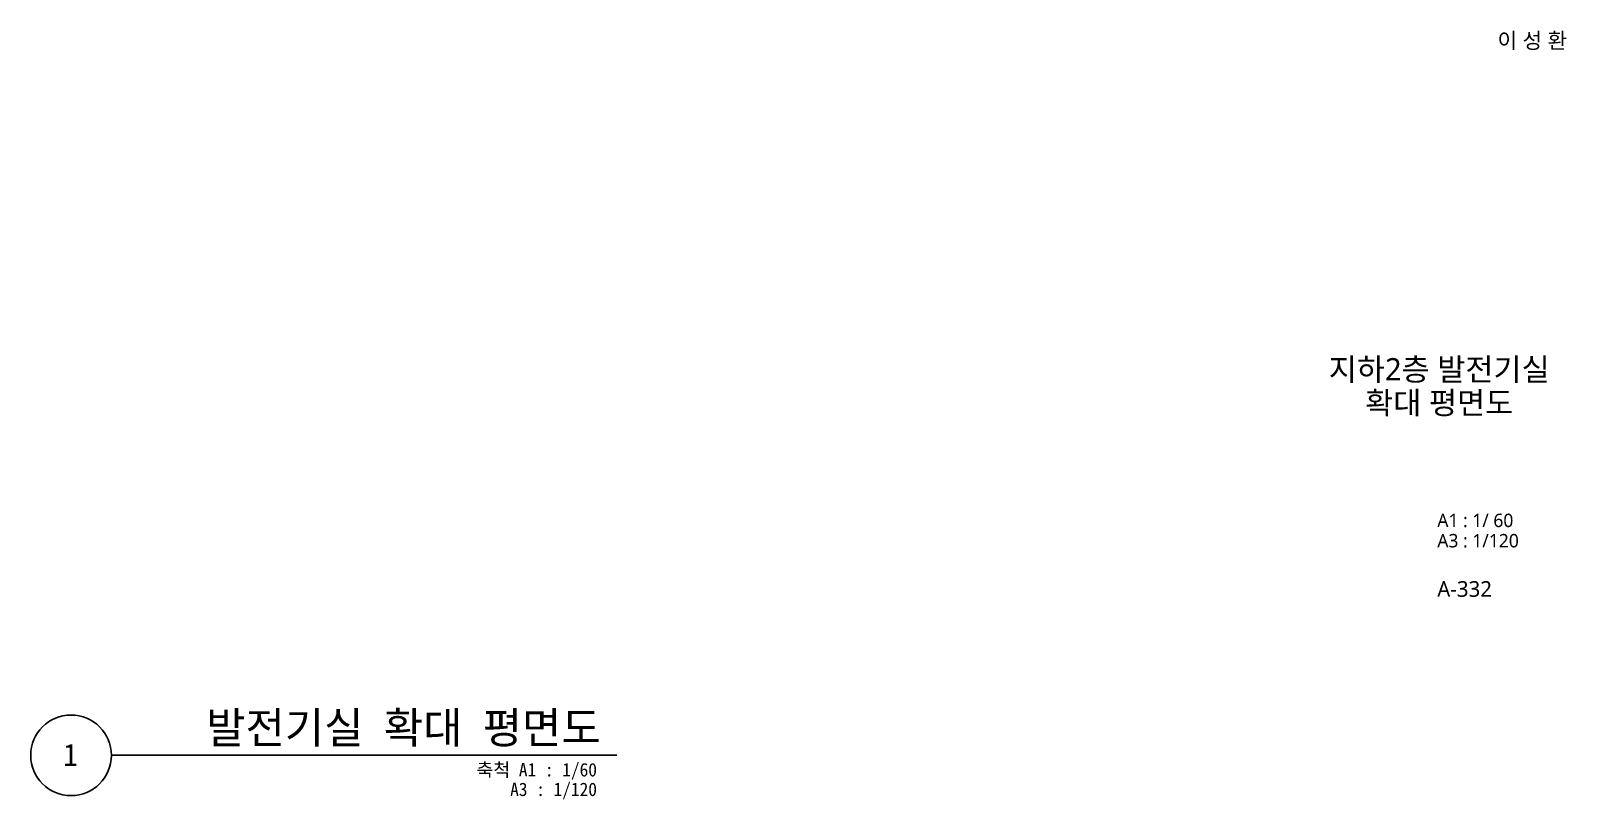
# Model space of a CAD drawing. Header units: inches. Extents: x 2004 to 150234, y 6875187 to 6994525.
# Drawn here: x 78919 to 99489, y 6963080 to 6973384 of the extents above; entities that cross this region are included whole.
import ezdxf
from ezdxf.enums import TextEntityAlignment as Align

# ---------------------------------------------------------------- set-up
doc = ezdxf.new("R2010")
doc.units = ezdxf.units.IN
doc.header["$MEASUREMENT"] = 0
for name, color, linetype, lineweight in [('A-BORD-TEXT', 3, 'CONTINUOUS', 25), ('A-XXXX-SYMB', 7, 'CONTINUOUS', 25), ('A-XXXX-TXT1', 3, 'CONTINUOUS', 25)]:
    doc.layers.add(name, color=color, linetype=linetype, lineweight=lineweight)
doc.styles.add('돋움체', font='')
doc.styles.add('맑은고딕', font='malgun.ttf')
doc.styles.get('돋움체').set_extended_font_data('DotumChe')

msp = doc.modelspace()

# ---------------------------------------------------------------- linework, layer by layer
at = {"layer": 'A-XXXX-SYMB'}
msp.add_line((79998.9, 6963669.9), (86769.4, 6963669.9), dxfattribs=at)
msp.add_circle((79458.9, 6963669.9), 540, dxfattribs=at)

# ---------------------------------------------------------------- texts
at = {"layer": 'A-BORD-TEXT', "style": '맑은고딕'}
msp.add_text('이 성 환', height=210, dxfattribs=at).set_placement((99499.4, 6973146.6), align=Align.RIGHT)
for s, p in [('지하2층 발전기실', (97786.5, 6968844.8)), ('확대 평면도', (97786.5, 6968394.8))]:
    msp.add_text(s, height=300, dxfattribs=at).set_placement(p, align=Align.MIDDLE_CENTER)
at = {"layer": 'A-XXXX-TXT1', "style": '맑은고딕'}
for s, height, p in [('A1 : 1/ 60', 180, (97760.7, 6966729.4)), ('A3 : 1/120', 180, (97760.7, 6966457.3)), ('A-332', 210, (97760.7, 6965795.2))]:
    msp.add_text(s, height=height, dxfattribs=at).set_placement(p)
at = {"layer": 'A-XXXX-TXT1', "style": '돋움체'}
msp.add_text('발전기실 확대 평면도', height=420, dxfattribs=at).set_placement((86555, 6963703.8), align=Align.BOTTOM_RIGHT)
msp.add_text('1', height=300, dxfattribs=at).set_placement((79451.9, 6963676.3), align=Align.MIDDLE)
for s, p in [('축척 A1 : 1/60', (86504.4, 6963566.5)), ('A3 : 1/120', (86504.4, 6963303.8))]:
    msp.add_text(s, height=180, dxfattribs=at).set_placement(p, align=Align.TOP_RIGHT)

doc.saveas('drawing.dxf')
